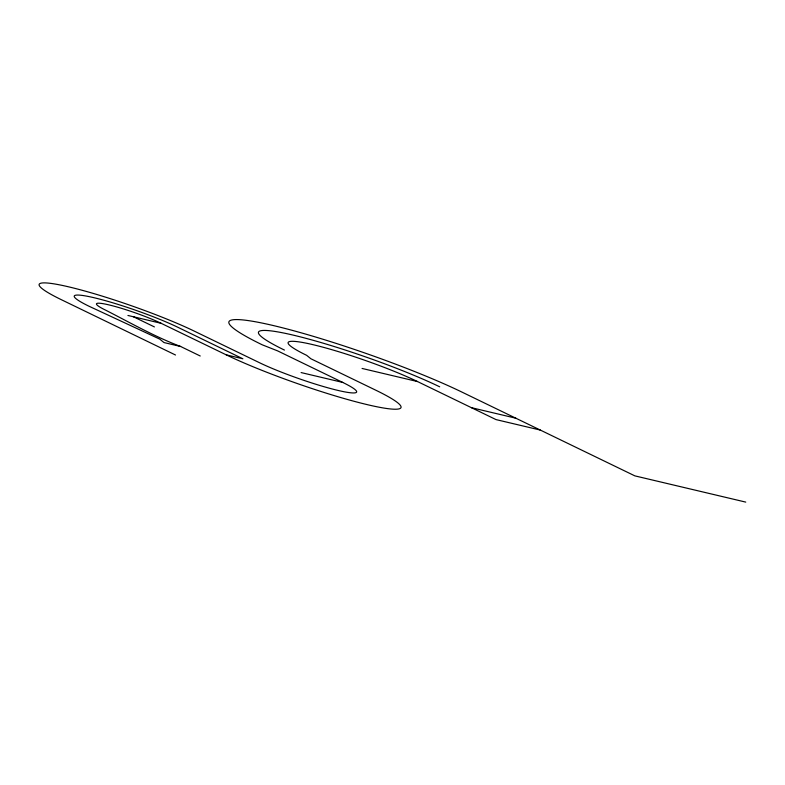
<?xml version="1.0" encoding="UTF-8"?>
<svg xmlns="http://www.w3.org/2000/svg" width="785" height="785" viewBox="0 0 785 785"><rect width="100%" height="100%" fill="white"/><g stroke="black" fill="none" stroke-linecap="round" stroke-linejoin="round"><path stroke-width="1.18" d="M362.071 368.44L417.522 381.559L496.002 419.592L540.365 430.082M127.926 315.462L161.19 323.332L226.257 354.859A105.818 11.608 19.3 0 0 367.331 404.658A105.818 11.608 19.3 0 0 375.956 390.282L310.889 358.765L306.631 355.32A78.382 8.606 19.3 0 1 313.019 344.674A78.382 8.606 19.3 0 1 417.522 381.559M471.481 407.7L515.833 418.199M226.257 354.859L242.889 358.794L177.822 327.266A62.702 6.879 19.3 0 0 94.22 297.76A62.702 6.879 19.3 0 0 89.107 306.278L159.718 339.11L163.987 342.554L180.619 346.489L200.234 355.998M301.106 372.571L342.692 382.413A58.787 6.447 19.3 0 1 337.893 390.4A58.787 6.447 19.3 0 1 259.521 362.729L194.454 331.211A94.053 10.323 19.3 0 0 69.06 286.937A94.053 10.323 19.3 0 0 61.387 299.713L175.506 355.006M745.75 502.106L634.859 475.867L461.874 392.058A141.084 15.484 19.3 0 0 273.779 325.657A141.084 15.484 19.3 0 0 262.268 344.821L277.625 350.885L342.692 382.413M180.619 346.489C154.635 336.667 130.428 322.792 105.74 310.212A39.191 4.298 19.3 0 1 108.938 304.894A39.191 4.298 19.3 0 1 161.19 323.332M133.47 316.777L154.419 326.923M284.445 350.071A109.733 12.04 19.3 0 1 293.394 335.166A109.733 12.04 19.3 0 1 439.698 386.809"/></g></svg>
